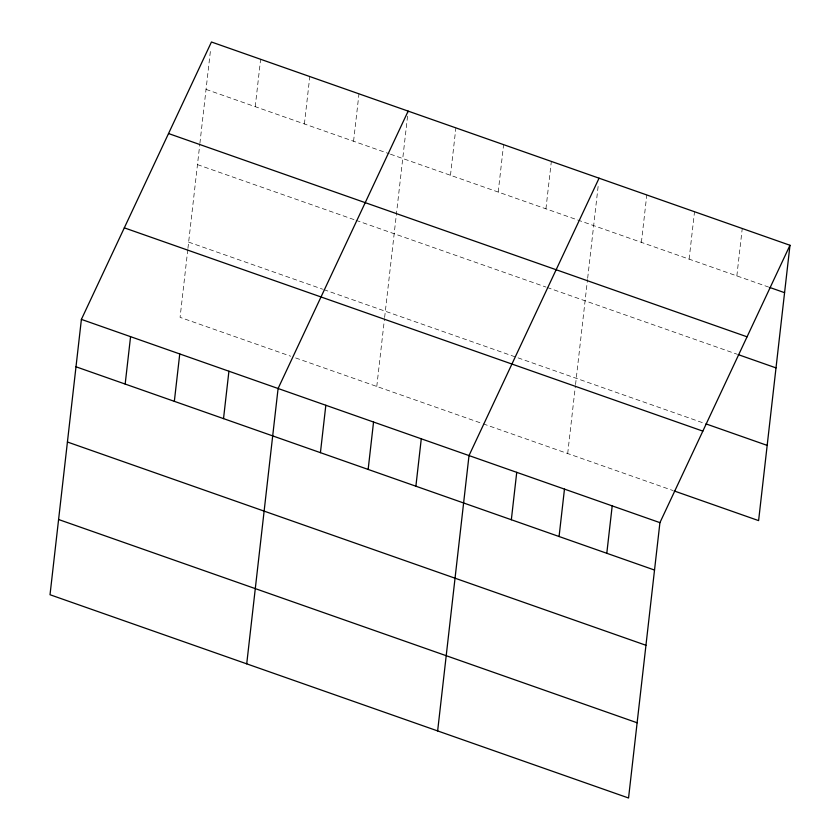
<?xml version="1.0" encoding="UTF-8"?>
<svg xmlns="http://www.w3.org/2000/svg" width="840" height="840" viewBox="0 0 840 840"><rect width="100%" height="100%" fill="white"/><g stroke="black" fill="none" stroke-linecap="round" stroke-linejoin="round"><path stroke-width="0.63" stroke-dasharray="4.2 3.15" d="M187.782 249.648L180.075 317.352L290.714 356.223M187.929 248.388L199.763 144.564M199.899 143.315L210.567 49.686M255.224 106.68L260.62 59.273M304.395 123.953L309.792 76.555M353.567 141.236L358.974 93.828M376.772 386.463L384.489 318.759M384.626 317.499L407.999 112.392M450.471 175.277L455.879 127.88M498.204 192.045L503.601 144.648M545.937 208.824L551.334 161.416M567.693 453.537L575.4 385.833M575.547 384.584L587.517 279.5M587.664 278.24L598.332 184.59M641.393 242.361L646.79 194.953M689.115 259.13L694.523 211.733M736.848 275.898L742.245 228.501M206.041 89.397L389.225 153.762M390.453 154.192L768.663 287.081M197.474 164.619L354.837 219.912M356.066 220.343L545.926 287.049M547.155 287.48L736.848 354.133M188.643 242.12L322.644 289.202M323.873 289.643L704.76 423.465M295.638 357.945L482.024 423.433M483.242 423.864L672.935 490.518"/><path stroke-width="1.26" d="M81.396 319.389L50.022 594.731L628.551 798L659.925 522.648L789.978 245.27L211.449 42L81.396 319.389L659.925 522.648M125.171 384.058L130.567 336.661M174.342 401.342L179.75 353.945M223.524 418.614L228.921 371.217M246.719 663.841L278.093 388.5L408.145 111.111M320.429 452.666L325.826 405.269M368.151 469.434L373.548 422.037M415.884 486.203L421.281 438.806M437.64 730.926L469.014 455.574L599.067 178.185M511.34 519.74L516.736 472.343M559.073 536.519L564.47 489.111M606.795 553.287L612.202 505.88M789.978 245.27L758.604 520.611L674.163 490.949M769.892 287.511L784.581 292.667M168.525 133.539L747.065 336.808M738.066 354.564L776.002 367.889M705.989 423.895L767.172 445.389M124.309 227.85L702.839 431.12M75.999 366.786L654.528 570.055M67.42 442.008L645.96 645.278M58.59 519.509L637.13 722.778"/></g></svg>
